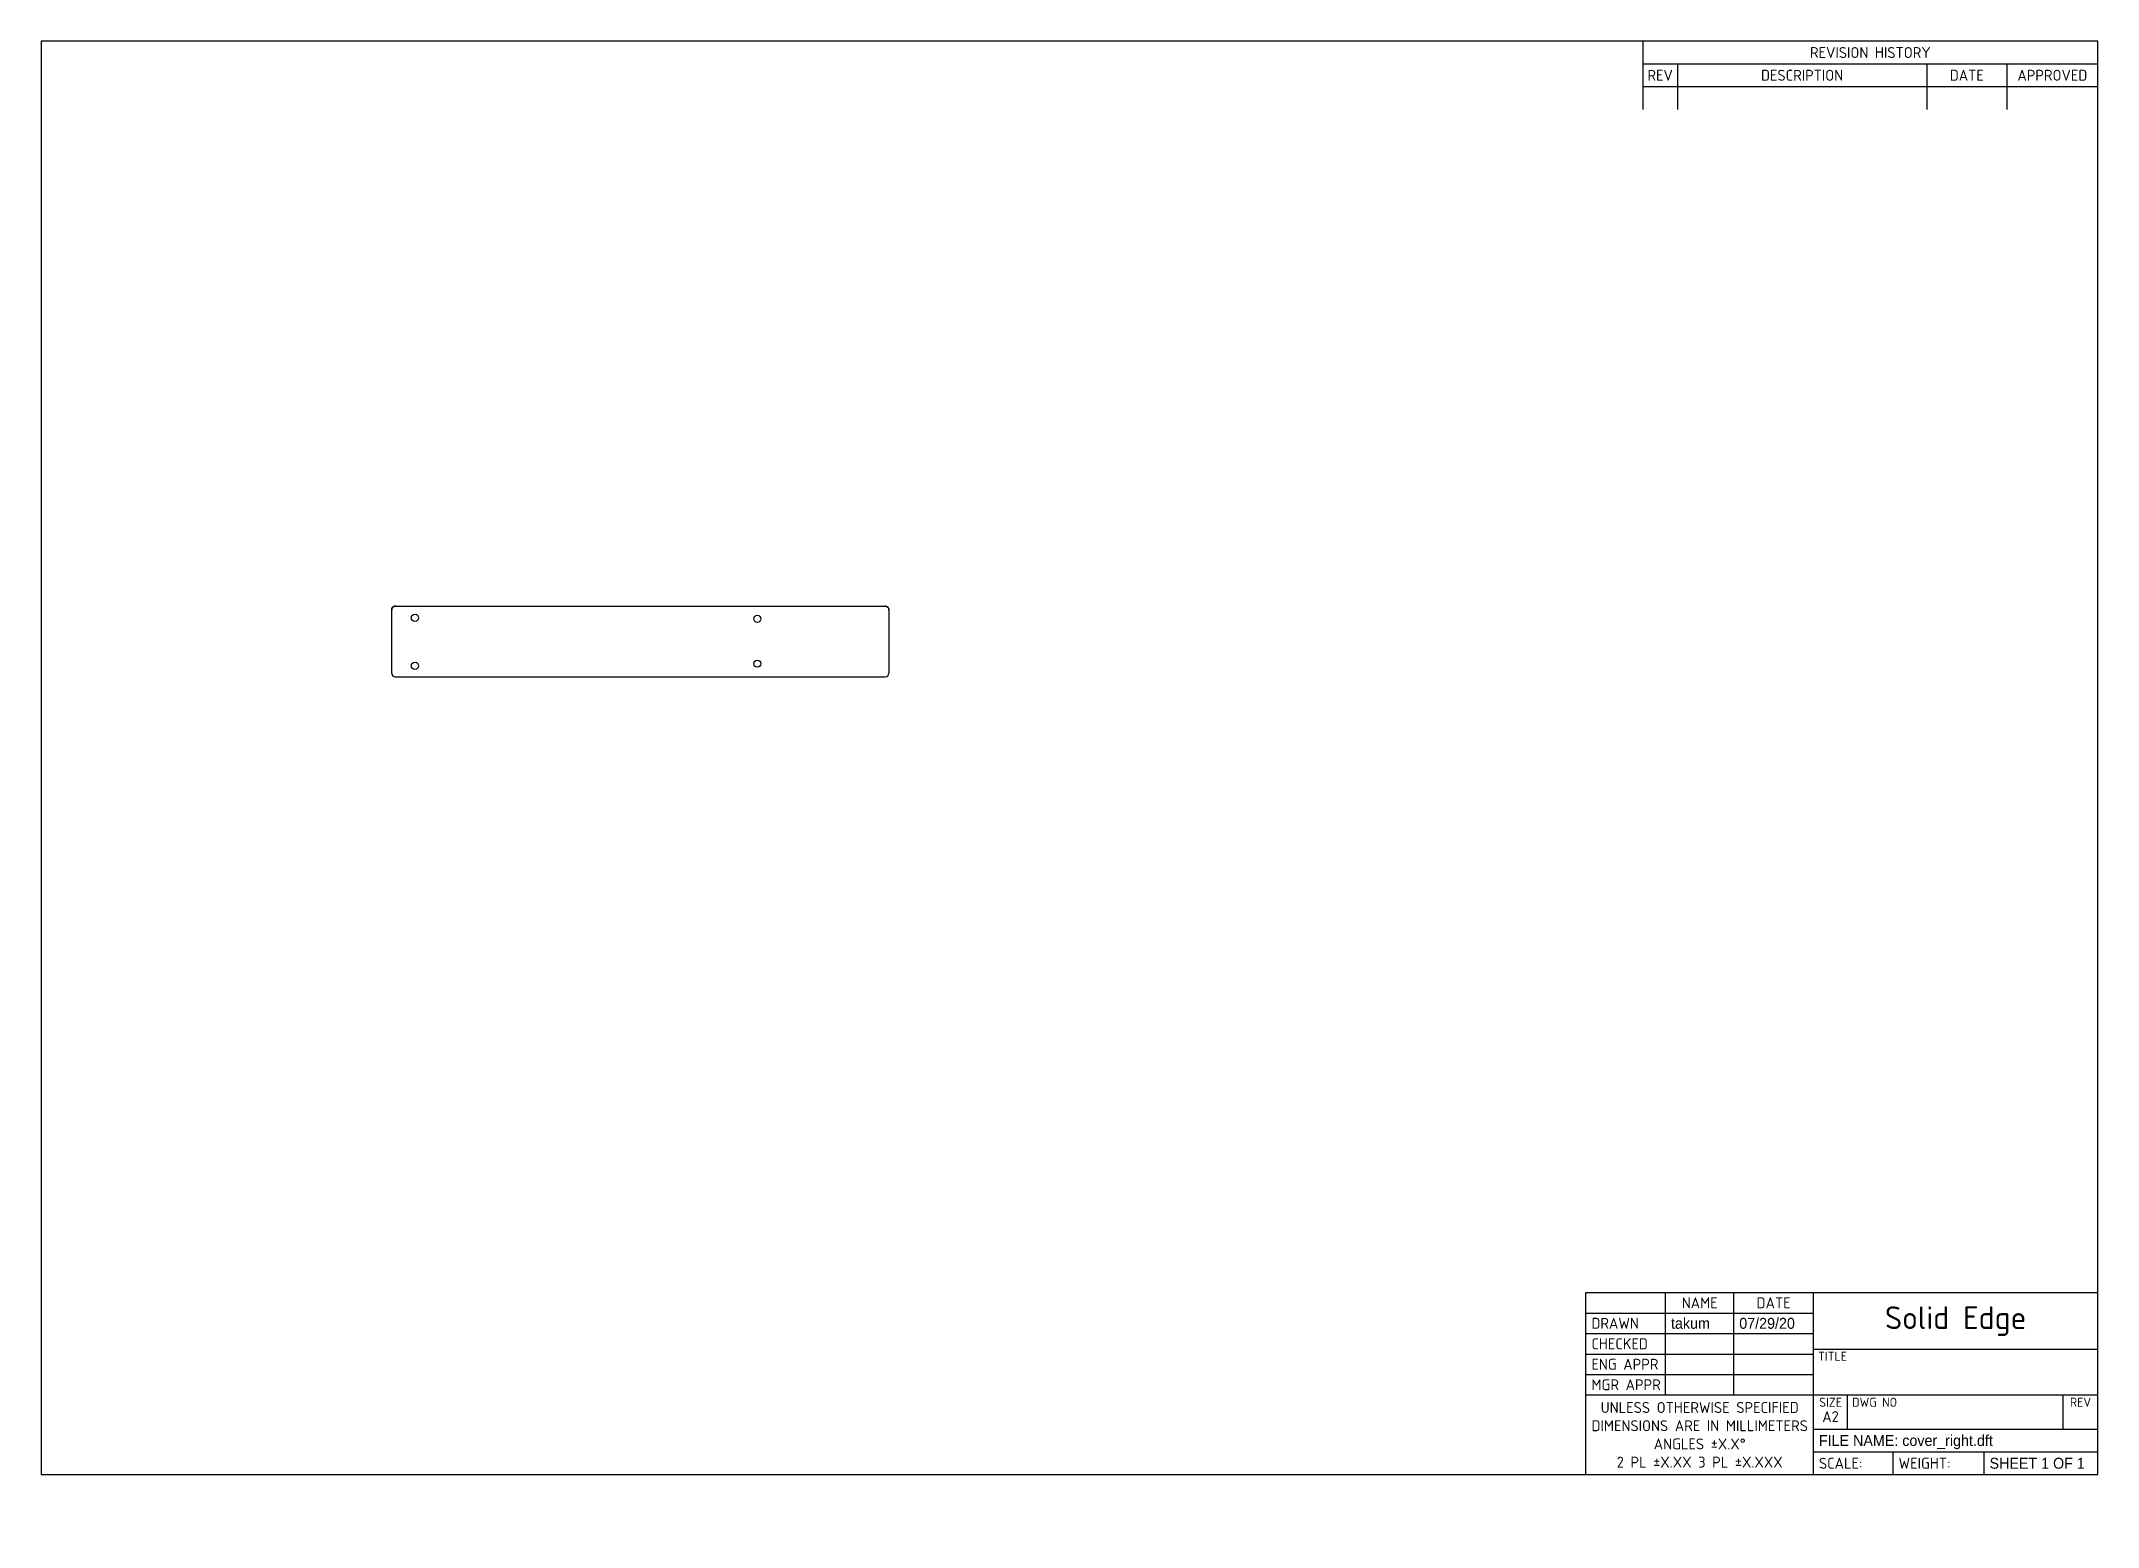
# Model space of a CAD drawing. Header units: millimetres. Extents: x 10 to 584, y -5 to 410.
import ezdxf
from ezdxf.entities.mleader import LeaderData, LeaderLine
from ezdxf.math import Vec2, Vec3

# ---------------------------------------------------------------- set-up
doc = ezdxf.new("R2010")
doc.units = ezdxf.units.MM
doc.layers.add('BLACK', color=7, linetype='Continuous')
doc.layers.add('Default', color=7, linetype='Continuous')

# ---------------------------------------------------------------- blocks, each defined once
blk = doc.blocks.new('SE1')
at = {"layer": 'BLACK', "color": 7, "linetype": 'Continuous'}
for p, q in [((107.84, 251.3), (107.86, 251.5)), ((107.84, 251.3), (107.84, 251.3)), ((107.84, 243.35), (107.84, 251.3)), ((107.86, 251.5), (107.91, 251.69)), ((107.86, 251.5), (107.86, 251.5)), ((107.86, 251.5), (107.86, 251.5)), ((107.91, 251.69), (108.01, 251.87)), ((107.91, 251.69), (107.91, 251.69)), ((107.91, 251.69), (107.91, 251.69)), ((108.01, 251.87), (108.13, 252.02)), ((108.01, 251.87), (108.01, 251.87)), ((108.01, 251.87), (108.01, 251.87)), ((108.13, 252.02), (108.14, 252.02)), ((108.13, 252.02), (108.13, 252.02)), ((108.14, 252.02), (108.29, 252.15)), ((108.29, 252.15), (108.46, 252.24)), ((108.29, 252.15), (108.29, 252.15)), ((108.29, 252.15), (108.29, 252.15)), ((108.29, 252.15), (108.29, 252.15)), ((108.46, 252.24), (108.47, 252.25)), ((108.46, 252.24), (108.46, 252.24)), ((108.47, 252.25), (108.65, 252.3)), ((108.65, 252.3), (108.66, 252.3)), ((108.66, 252.3), (108.85, 252.32)), ((108.66, 252.3), (108.66, 252.3)), ((108.85, 252.32), (108.86, 252.32)), ((108.85, 252.32), (108.85, 252.32)), ((108.85, 252.32), (108.85, 252.32)), ((108.86, 252.32), (245.57, 252.32)), ((108.86, 252.32), (108.86, 252.32)), ((245.57, 252.32), (245.77, 252.31)), ((245.57, 252.32), (245.57, 252.32)), ((245.77, 252.31), (245.77, 252.3)), ((245.77, 252.31), (245.77, 252.31)), ((245.77, 252.31), (245.77, 252.31)), ((245.77, 252.3), (245.96, 252.25)), ((245.96, 252.25), (246.13, 252.15)), ((245.96, 252.25), (245.96, 252.25)), ((245.96, 252.25), (245.96, 252.25)), ((246.13, 252.15), (246.14, 252.15)), ((246.14, 252.15), (246.29, 252.03)), ((246.14, 252.15), (246.14, 252.15)), ((246.29, 252.03), (246.42, 251.88)), ((246.29, 252.03), (246.29, 252.03)), ((246.29, 252.03), (246.29, 252.03)), ((246.42, 251.88), (246.42, 251.87)), ((246.42, 251.87), (246.51, 251.7)), ((246.42, 251.87), (246.42, 251.87)), ((246.42, 251.87), (246.42, 251.87)), ((246.51, 251.7), (246.51, 251.69)), ((246.51, 251.7), (246.51, 251.7)), ((246.51, 251.7), (246.51, 251.7)), ((246.51, 251.69), (246.57, 251.51)), ((246.57, 251.51), (246.57, 251.5)), ((246.57, 251.51), (246.57, 251.51)), ((246.57, 251.5), (246.59, 251.31)), ((246.59, 251.31), (246.59, 251.3)), ((246.59, 251.31), (246.59, 251.31)), ((246.59, 251.31), (246.59, 251.31)), ((246.59, 251.3), (246.59, 233.63)), ((107.83, 233.62), (107.84, 243.35))]:
    blk.add_line(p, q, dxfattribs=at)
for p in [(107.84, 251.3), (107.86, 251.5), (107.91, 251.69), (108.01, 251.87), (108.13, 252.02), (108.46, 252.24), (108.65, 252.3), (108.85, 252.32), (108.86, 252.32), (245.57, 252.32), (245.96, 252.25), (246.13, 252.15), (246.29, 252.03), (246.57, 251.51), (246.59, 251.31), (246.59, 251.3)]:
    blk.add_point(p, dxfattribs=at)
at = {"layer": 'Default', "color": 7, "linetype": 'Continuous'}
blk.add_line((108.83, 232.62), (245.59, 232.63), dxfattribs=at)
for centre in [(114.33, 249.09), (209.88, 248.79), (114.33, 235.69), (209.88, 236.29)]:
    blk.add_circle(centre, 1, dxfattribs=at)
for centre, start, end in [((108.83, 233.62), 179.99299, 270.00293), ((245.59, 233.63), 270.00457, 0)]:
    blk.add_arc(centre, 1, start, end, dxfattribs=at)
blk = doc.blocks.new('SE')
at = {"layer": 'Default'}
blk.add_blockref('SE1', (0, 0), dxfattribs=at)
blk = doc.blocks.new('_DOT')
at = {"color": 0}
blk.add_line((0, 0), (-1, 0), dxfattribs=at)
at = {"color": 0, "const_width": 0.333}
blk.add_lwpolyline([(-0.1665, 0, 1), (0.1665, 0, 1)], format="xyb", close=True, dxfattribs=at)

msp = doc.modelspace()

# ---------------------------------------------------------------- linework, layer by layer
at = {"layer": 'Default', "color": 7, "linetype": 'Continuous'}
for p, q in [((584, 410), (10, 410)), ((10, 410), (10, 10)), ((457, 410), (457, 390.95)), ((584, 10), (584, 410)), ((457, 403.65), (584, 403.65)), ((466.65, 403.65), (466.65, 390.95)), ((536.25, 403.65), (536.25, 390.95)), ((558.6, 403.65), (558.6, 390.95)), ((457, 397.3), (584, 397.3)), ((441.12, 10), (441.12, 60.8)), ((441.12, 60.8), (584, 60.8)), ((463.35, 32.23), (463.35, 60.8)), ((482.4, 32.23), (482.4, 60.8)), ((504.62, 10), (504.62, 60.8)), ((441.12, 55.09), (504.62, 55.09)), ((441.12, 49.37), (504.62, 49.37)), ((441.12, 43.66), (504.62, 43.66)), ((504.62, 45.05), (584, 45.05)), ((441.12, 37.94), (504.62, 37.94)), ((441.12, 32.23), (584, 32.23)), ((514.15, 22.7), (514.15, 32.1)), ((574.35, 22.7), (574.35, 32.1)), ((504.62, 22.7), (584, 22.7)), ((504.62, 16.35), (584, 16.35)), ((526.85, 10), (526.85, 16.35)), ((552.25, 10), (552.25, 16.35)), ((10, 10), (584, 10))]:
    msp.add_line(p, q, dxfattribs=at)

# ---------------------------------------------------------------- block references
msp.add_blockref('SE', (0, 0))

# ---------------------------------------------------------------- texts
at = {"layer": 'Default'}
for s, insert, char_height, width, attachment_point in [('{\\fSolid Edge ISO|b0||i0||c0|p34;\\C7;\\H3.048;\\W1.;REVISION HISTORY}', (520.5, 406.82), 3.048, 127, 5), ('{\\fSolid Edge ISO|b0||i0||c0|p34;\\C7;\\H3.048;\\W1.;REV}', (461.83, 400.48), 3.048, 9.652, 5), ('{\\fSolid Edge ISO|b0||i0||c0|p34;\\C7;\\H3.048;\\W1.;DESCRIPTION}', (501.45, 400.48), 3.048, 69.596, 5), ('{\\fSolid Edge ISO|b0||i0||c0|p34;\\C7;\\H3.048;\\W1.;DATE}', (547.42, 400.48), 3.048, 22.352, 5), ('{\\fSolid Edge ISO|b0||i0||c0|p34;\\C7;\\H3.048;\\W1.;APPROVED}', (571.3, 400.48), 3.048, 25.4, 5), ('{\\fSolid Edge ISO|b0||i0||c0|p34;\\C7;\\H3.048;\\W1.;NAME}', (472.88, 57.94), 3.048, 19.05, 5), ('{\\fSolid Edge ISO|b0||i0||c0|p34;\\C7;\\H3.048;\\W1.;DATE}', (493.51, 57.94), 3.048, 22.225, 5), ('{\\fSolid Edge ISO|b0||i0||c0|p34;\\C7;\\H3.048;\\W1.;DRAWN}', (442.65, 52.23), 3.048, 20.701, 4), ('{\\fSolid Edge ISO|b1||i0||c0|p34;\\C7;\\H6.35;\\W1.;Solid Edge}', (544.31, 52.83), 6.35, 79.375, 5), ('{\\fSolid Edge ISO|b0||i0||c0|p34;\\C7;\\H3.048;\\W1.;CHECKED}', (442.65, 46.51), 3.048, 20.701, 4), ('{\\fSolid Edge ISO|b0||i0||c0|p34;\\C7;\\H3.048;\\W1.;ENG APPR}', (442.65, 40.8), 3.048, 20.701, 4), ('{\\fSolid Edge ISO|b0||i0||c0|p34;\\C7;\\H2.54;\\W1.;TITLE}', (505.89, 44.3), 2.54, 78.105, 1), ('{\\fSolid Edge ISO|b0||i0||c0|p34;\\C7;\\H3.048;\\W1.;MGR APPR}', (442.65, 35.08), 3.048, 20.701, 4), ('{\\fSolid Edge ISO|b0||i0||c0|p34;\\C7;\\H3.048;\\W1.;UNLESS OTHERWISE SPECIFIED\\P}{\\fSolid Edge ISO|b0||i0||c0|p34;\\C7;\\H3.048;\\W1.;DIMENSIONS ARE IN MILLIMETERS\\P}{\\fSolid Edge ISO|b0||i0||c0|p34;\\C7;\\H3.048;\\W1.;ANGLES ±X.X°\\P}{\\fSolid Edge ISO|b0||i0||c0|p34;\\C7;\\H3.048;\\W1.;2 PL ±X.XX 3 PL ±X.XXX}', (472.88, 21.11), 3.048, 63.5, 5), ('{\\fSolid Edge ISO|b0||i0||c0|p34;\\C7;\\H2.54;\\W1.;SIZE}', (509.39, 31.47), 2.54, 9.525, 2), ('{\\fSolid Edge ISO|b0||i0||c0|p34;\\C7;\\H2.54;\\W1.;DWG NO}', (515.42, 31.47), 2.54, 58.928, 1), ('{\\fSolid Edge ISO|b0||i0||c0|p34;\\C7;\\H2.54;\\W1.;REV}', (579.17, 31.47), 2.54, 9.652, 2), ('{\\fSolid Edge ISO|b1||i0||c0|p34;\\C7;\\H3.048;\\W1.;A2}', (509.39, 26.19), 3.048, 9.525, 5), ('{\\fSolid Edge ISO|b0||i0||c0|p34;\\C7;\\H3.048;\\W1.;SCALE:}', (506.15, 13.18), 3.048, 20.701, 4), ('{\\fSolid Edge ISO|b0||i0||c0|p34;\\C7;\\H3.048;\\W1.;WEIGHT:}', (528.37, 13.18), 3.048, 23.876, 4)]:
    msp.add_mtext(s, dxfattribs=dict(at, insert=insert, char_height=char_height, width=width, attachment_point=attachment_point))

# ---------------------------------------------------------------- leaders
at = {"layer": 'Default', "color": 7, "linetype": 'Continuous'}
ml = msp.add_multileader_mtext('Standard', dxfattribs=at)
ml.set_content('{\\pxsm0.9;\\fＭＳ Ｐゴシック|b0||i0||c0|p34;\\W1.;takum\\P}', color=256)
ml.set_leader_properties()
ml.set_arrow_properties(name='DOT')
ml.build(insert=Vec2(0, 0))
ml.multileader.update_dxf_attribs({"leader_type": 0, "dogleg_length": 0, "arrow_head_size": 3.05})
ctx = ml.context
ctx.base_point, ctx.char_height, ctx.arrow_head_size, ctx.landing_gap_size = Vec3(462.87, 52.23), 3.048, 3.05, 1.07
ctx.mtext.insert = Vec3(464.87, 53.75)
ml = msp.add_multileader_mtext('Standard', dxfattribs=at)
ml.set_content('{\\pxsm0.9;\\fＭＳ Ｐゴシック|b0||i0||c0|p34;\\W1.;07/29/20\\P}', color=256)
ml.set_leader_properties()
ml.set_arrow_properties(name='DOT')
ml.build(insert=Vec2(0, 0))
ml.multileader.update_dxf_attribs({"leader_type": 0, "dogleg_length": 0, "arrow_head_size": 3.05})
ctx = ml.context
ctx.base_point, ctx.char_height, ctx.arrow_head_size, ctx.landing_gap_size = Vec3(481.92, 52.16), 3.048, 3.05, 1.07
ctx.mtext.insert = Vec3(483.92, 53.75)
ml = msp.add_multileader_mtext('Standard', dxfattribs=at)
ml.set_content('{\\pxsm0.9;\\fＭＳ Ｐゴシック|b0||i0||c0|p34;\\W1.;FILE NAME: cover_right.dft\\P}', color=256)
ml.set_leader_properties()
ml.set_arrow_properties(name='DOT')
ml.build(insert=Vec2(0, 0))
ml.multileader.update_dxf_attribs({"leader_type": 0, "dogleg_length": 0, "arrow_head_size": 3.05})
ctx = ml.context
ctx.base_point, ctx.char_height, ctx.arrow_head_size, ctx.landing_gap_size = Vec3(504.15, 19.23), 3.048, 3.05, 1.07
ctx.mtext.insert = Vec3(506.15, 21.05)
ml = msp.add_multileader_mtext('Standard', dxfattribs=at)
ml.set_content('{\\pxsm0.9;\\fＭＳ Ｐゴシック|b0||i0||c0|p34;\\W1.;SHEET 1 OF 1\\P}', color=256)
ml.set_leader_properties()
ml.set_arrow_properties(name='DOT')
ml.build(insert=Vec2(0, 0))
ml.multileader.update_dxf_attribs({"leader_type": 0, "dogleg_length": 0, "arrow_head_size": 3.05})
ctx = ml.context
ctx.base_point, ctx.char_height, ctx.arrow_head_size, ctx.landing_gap_size = Vec3(551.77, 13.18), 3.048, 3.05, 1.07
ctx.mtext.insert = Vec3(553.77, 14.7)

doc.saveas('drawing.dxf')
